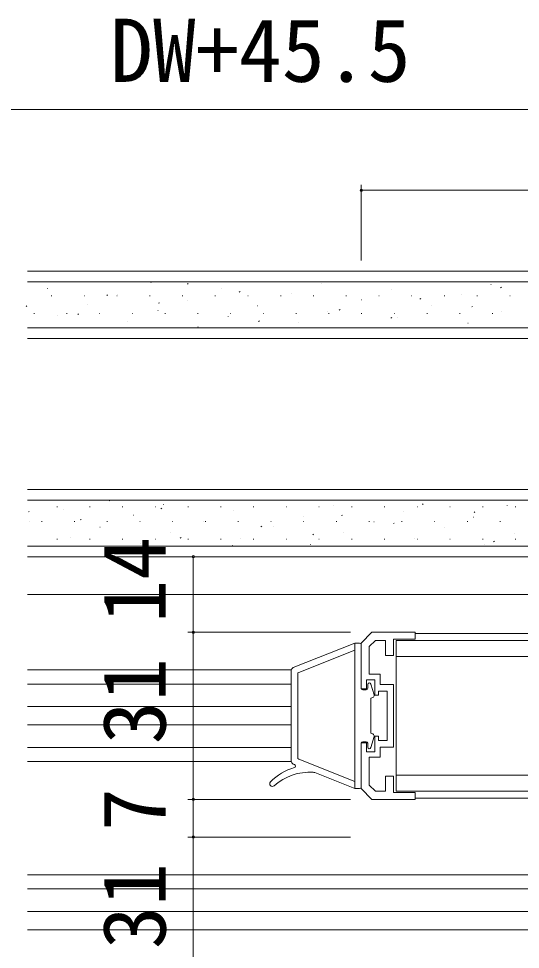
# Model space of a CAD drawing. Units: millimetres, scale not verified. Extents: x -2376 to -396, y -1680 to 1510.
# Drawn here: x -2130.2 to -2037, y 58.1 to 230.7 of the extents above; entities that cross this region are included whole.
import ezdxf
from ezdxf.enums import TextEntityAlignment as Align

# ---------------------------------------------------------------- set-up
doc = ezdxf.new("R2010")
doc.units = ezdxf.units.MM
doc.header["$LTSCALE"] = 8
for name, color, linetype, lineweight in [('0-3_YKK_11', 7, 'Continuous', 9), ('0-4_YKK_12', 2, 'Continuous', 9), ('0-6_YSS_K', 3, 'Continuous', 9), ('0-7_YKK_13', 4, 'Continuous', 9), ('0-8_YKK_D', 6, 'Continuous', 9)]:
    doc.layers.add(name, color=color, linetype=linetype, lineweight=lineweight)
doc.styles.add('ＭＳ ゴシック', font='')
doc.styles.get('ＭＳ ゴシック').set_extended_font_data('MS Gothic')

msp = doc.modelspace()

# ---------------------------------------------------------------- linework, layer by layer
at = {"layer": '0-3_YKK_11'}
for p, q in [((-2064.591, 116.891), (-2066.591, 114.891)), ((-2056.591, 116.891), (-2064.591, 116.891)), ((-2056.591, 115.591), (-2056.591, 116.891)), ((-2066.591, 114.891), (-2066.591, 106.391)), ((-2065.091, 114.269), (-2063.97, 115.391)), ((-2065.091, 109.091), (-2065.091, 114.269)), ((-2063.97, 115.391), (-2062.091, 115.391)), ((-2062.091, 115.391), (-2062.091, 112.59)), ((-2060.591, 115.591), (-2056.591, 115.591)), ((-2060.591, 112.59), (-2060.591, 115.591)), ((-2062.091, 112.59), (-2060.591, 112.59)), ((-2063.091, 109.091), (-2065.091, 109.091)), ((-2063.091, 107.19), (-2063.091, 109.091)), ((-2065.591, 108.091), (-2064.091, 108.091)), ((-2065.591, 106.391), (-2065.591, 108.091)), ((-2064.091, 108.091), (-2064.091, 105.19)), ((-2060.591, 107.19), (-2063.091, 107.19)), ((-2060.591, 95.59), (-2060.591, 107.19)), ((-2066.591, 106.391), (-2065.591, 106.391)), ((-2063.391, 105.991), (-2061.791, 105.991)), ((-2063.391, 105.19), (-2063.391, 105.991)), ((-2061.791, 105.991), (-2061.791, 96.791)), ((-2064.091, 105.19), (-2063.391, 105.19)), ((-2064.091, 97.59), (-2064.091, 94.691)), ((-2063.391, 97.59), (-2064.091, 97.59)), ((-2063.391, 96.791), (-2063.391, 97.59)), ((-2061.791, 96.791), (-2063.391, 96.791)), ((-2066.591, 96.391), (-2066.591, 87.891)), ((-2065.591, 96.391), (-2066.591, 96.391)), ((-2065.591, 94.691), (-2065.591, 96.391)), ((-2063.091, 95.59), (-2060.591, 95.59)), ((-2063.091, 93.691), (-2063.091, 95.59)), ((-2064.091, 94.691), (-2065.591, 94.691)), ((-2065.091, 93.691), (-2063.091, 93.691)), ((-2065.091, 88.512), (-2065.091, 93.691)), ((-2062.091, 90.191), (-2062.091, 87.391)), ((-2060.591, 90.191), (-2062.091, 90.191)), ((-2060.591, 87.191), (-2060.591, 90.191)), ((-2063.97, 87.391), (-2065.091, 88.512)), ((-2066.591, 87.891), (-2064.591, 85.891)), ((-2062.091, 87.391), (-2063.97, 87.391)), ((-2056.591, 87.191), (-2060.591, 87.191)), ((-2056.591, 85.891), (-2056.591, 87.191)), ((-2064.591, 85.891), (-2056.591, 85.891))]:
    msp.add_line(p, q, dxfattribs=at)
at = {"layer": '0-4_YKK_12'}
for p, q in [((-1906.263, 123.891), (-2128.591, 123.891)), ((-2034.948, 116.691), (-2056.608, 116.691)), ((-2128.591, 109.891), (-2079.581, 109.891)), ((-2128.591, 107.291), (-2079.591, 107.291)), ((-2128.591, 103.091), (-2079.591, 103.091)), ((-2128.591, 99.69), (-2079.591, 99.69)), ((-2128.591, 95.491), (-2079.591, 95.491)), ((-2128.591, 92.891), (-2079.581, 92.891)), ((-2034.948, 86.091), (-2056.608, 86.091)), ((-1906.263, 71.891), (-2128.591, 71.891)), ((-1906.263, 69.291), (-2128.591, 69.291)), ((-1906.263, 65.091), (-2128.591, 65.091)), ((-1906.263, 61.691), (-2128.591, 61.691))]:
    msp.add_line(p, q, dxfattribs=at)
at = {"layer": '0-6_YSS_K'}
for p, q in [((-2128.591, 183.891), (-1938.591, 183.891)), ((-2128.591, 181.891), (-1951.091, 181.891)), ((-2105.635, 181.799), (-2105.616, 181.806)), ((-2098.867, 181.477), (-2098.7, 181.587)), ((-2074.017, 181.632), (-2073.999, 181.638)), ((-2042.494, 181.431), (-2042.475, 181.437)), ((-2124.894, 180.661), (-2124.875, 180.668)), ((-2111.875, 179.589), (-2111.856, 179.596)), ((-2092.616, 180.727), (-2092.597, 180.734)), ((-2089.262, 179.999), (-2089.095, 180.109)), ((-2079.598, 179.655), (-2079.579, 179.662)), ((-2060.999, 180.56), (-2060.98, 180.566)), ((-2040.7, 180.799), (-2040.533, 180.909)), ((-2124.144, 179.283), (-2124.044, 179.283)), ((-2118.064, 179.283), (-2117.964, 179.283)), ((-2113.851, 179.395), (-2113.684, 179.505)), ((-2111.984, 179.283), (-2111.884, 179.283)), ((-2105.904, 179.283), (-2105.804, 179.283)), ((-2104.245, 177.917), (-2104.079, 178.027)), ((-2099.824, 179.283), (-2099.724, 179.283)), ((-2098.857, 178.518), (-2098.838, 178.524)), ((-2093.744, 179.283), (-2093.644, 179.283)), ((-2087.664, 179.283), (-2087.564, 179.283)), ((-2081.584, 179.283), (-2081.484, 179.283)), ((-2075.504, 179.283), (-2075.404, 179.283)), ((-2069.424, 179.283), (-2069.324, 179.283)), ((-2066.579, 178.584), (-2066.56, 178.59)), ((-2063.344, 179.283), (-2063.244, 179.283)), ((-2057.264, 179.283), (-2057.164, 179.283)), ((-2055.684, 178.717), (-2055.517, 178.827)), ((-2051.184, 179.283), (-2051.084, 179.283)), ((-2047.98, 179.488), (-2047.962, 179.495)), ((-2045.104, 179.283), (-2045.004, 179.283)), ((-2039.024, 179.283), (-2038.924, 179.283)), ((-2128.835, 177.313), (-2128.668, 177.423)), ((-2117.361, 177.647), (-2117.342, 177.653)), ((-2104.343, 176.575), (-2104.324, 176.581)), ((-2085.838, 177.446), (-2085.819, 177.452)), ((-2072.82, 176.374), (-2072.801, 176.38)), ((-2070.668, 176.635), (-2070.501, 176.745)), ((-2053.561, 177.512), (-2053.542, 177.519)), ((-2046.079, 177.239), (-2045.912, 177.349)), ((-2040.542, 176.44), (-2040.523, 176.447)), ((-2127.374, 176.053), (-2127.274, 176.053)), ((-2122.942, 175.67), (-2122.923, 175.677)), ((-2121.294, 176.053), (-2121.194, 176.053)), ((-2119.229, 175.835), (-2119.063, 175.945)), ((-2115.214, 176.053), (-2115.114, 176.053)), ((-2109.923, 174.599), (-2109.904, 174.605)), ((-2109.134, 176.053), (-2109.034, 176.053)), ((-2103.054, 176.053), (-2102.954, 176.053)), ((-2096.974, 176.053), (-2096.874, 176.053)), ((-2091.324, 175.503), (-2091.305, 175.51)), ((-2090.894, 176.053), (-2090.794, 176.053)), ((-2085.652, 174.553), (-2085.485, 174.663)), ((-2084.814, 176.053), (-2084.714, 176.053)), ((-2078.734, 176.053), (-2078.634, 176.053)), ((-2078.306, 174.431), (-2078.287, 174.438)), ((-2072.654, 176.053), (-2072.554, 176.053)), ((-2066.574, 176.053), (-2066.474, 176.053)), ((-2061.063, 175.156), (-2060.896, 175.267)), ((-2060.494, 176.053), (-2060.394, 176.053)), ((-2059.801, 175.302), (-2059.782, 175.309)), ((-2054.414, 176.053), (-2054.314, 176.053)), ((-2048.334, 176.053), (-2048.234, 176.053)), ((-2042.254, 176.053), (-2042.154, 176.053)), ((-1951.091, 173.391), (-2128.591, 173.391)), ((-2096.905, 173.527), (-2096.886, 173.534)), ((-2046.783, 174.23), (-2046.764, 174.237)), ((-1981.091, 171.391), (-2128.591, 171.391)), ((-1981.091, 143.391), (-2128.591, 143.391)), ((-2128.591, 141.391), (-1951.091, 141.391)), ((-2123.114, 140.173), (-2123.014, 140.173)), ((-2117.034, 140.173), (-2116.934, 140.173)), ((-2113.41, 141.287), (-2113.254, 141.391)), ((-2110.954, 140.173), (-2110.854, 140.173)), ((-2104.874, 140.173), (-2104.774, 140.173)), ((-2103.805, 139.809), (-2103.638, 139.92)), ((-2103.285, 140.572), (-2103.266, 140.579)), ((-2098.794, 140.173), (-2098.694, 140.173)), ((-2092.714, 140.173), (-2092.614, 140.173)), ((-2086.634, 140.173), (-2086.534, 140.173)), ((-2080.554, 140.173), (-2080.454, 140.173)), ((-2074.474, 140.173), (-2074.374, 140.173)), ((-2071.762, 140.371), (-2071.743, 140.378)), ((-2068.394, 140.173), (-2068.294, 140.173)), ((-2062.314, 140.173), (-2062.214, 140.173)), ((-2056.234, 140.173), (-2056.134, 140.173)), ((-2055.243, 140.609), (-2055.077, 140.719)), ((-2050.154, 140.173), (-2050.054, 140.173)), ((-2044.074, 140.173), (-2043.974, 140.173)), ((-2039.484, 140.438), (-2039.465, 140.444)), ((-2037.994, 140.173), (-2037.894, 140.173)), ((-2128.394, 139.205), (-2128.227, 139.316)), ((-2121.884, 139.668), (-2121.865, 139.675)), ((-2108.865, 138.596), (-2108.846, 138.603)), ((-2090.266, 139.5), (-2090.247, 139.507)), ((-2077.248, 138.429), (-2077.229, 138.435)), ((-2070.227, 138.527), (-2070.061, 138.637)), ((-2058.743, 139.3), (-2058.724, 139.306)), ((-2045.725, 138.228), (-2045.706, 138.234)), ((-2045.638, 139.131), (-2045.471, 139.241)), ((-2128.124, 137.458), (-2128.105, 137.465)), ((-2125.964, 137.423), (-2125.864, 137.423)), ((-2119.884, 137.423), (-2119.784, 137.423)), ((-2118.789, 137.727), (-2118.622, 137.838)), ((-2113.804, 137.423), (-2113.704, 137.423)), ((-2107.724, 137.423), (-2107.624, 137.423)), ((-2101.644, 137.423), (-2101.544, 137.423)), ((-2095.847, 137.524), (-2095.828, 137.531)), ((-2095.564, 137.423), (-2095.464, 137.423)), ((-2089.484, 137.423), (-2089.384, 137.423)), ((-2085.211, 136.445), (-2085.044, 136.555)), ((-2083.404, 137.423), (-2083.304, 137.423)), ((-2082.828, 136.452), (-2082.809, 136.459)), ((-2077.324, 137.423), (-2077.224, 137.423)), ((-2071.244, 137.423), (-2071.144, 137.423)), ((-2065.164, 137.423), (-2065.064, 137.423)), ((-2064.229, 137.357), (-2064.21, 137.363)), ((-2060.622, 137.049), (-2060.455, 137.159)), ((-2059.084, 137.423), (-2058.984, 137.423)), ((-2053.004, 137.423), (-2052.904, 137.423)), ((-2046.924, 137.423), (-2046.824, 137.423)), ((-2040.844, 137.423), (-2040.744, 137.423)), ((-2115.106, 136.386), (-2115.087, 136.393)), ((-2102.087, 135.314), (-2102.068, 135.321)), ((-2075.606, 134.967), (-2075.439, 135.077)), ((-2069.81, 135.381), (-2069.791, 135.387)), ((-2051.211, 136.285), (-2051.192, 136.292)), ((-2038.192, 135.213), (-2038.173, 135.22)), ((-2123.114, 134.193), (-2123.014, 134.193)), ((-2120.592, 134.444), (-2120.573, 134.45)), ((-2117.034, 134.193), (-2116.934, 134.193)), ((-2110.954, 134.193), (-2110.854, 134.193)), ((-2107.573, 133.372), (-2107.554, 133.378)), ((-2104.874, 134.193), (-2104.774, 134.193)), ((-2100.195, 134.363), (-2100.028, 134.473)), ((-2098.794, 134.193), (-2098.694, 134.193)), ((-2092.714, 134.193), (-2092.614, 134.193)), ((-2090.581, 132.891), (-2090.423, 132.995)), ((-2089.068, 134.243), (-2089.05, 134.249)), ((-2086.634, 134.193), (-2086.534, 134.193)), ((-2080.554, 134.193), (-2080.454, 134.193)), ((-2076.05, 133.171), (-2076.031, 133.178)), ((-2074.474, 134.193), (-2074.374, 134.193)), ((-2068.394, 134.193), (-2068.294, 134.193)), ((-2062.314, 134.193), (-2062.214, 134.193)), ((-2056.791, 134.309), (-2056.772, 134.316)), ((-2056.234, 134.193), (-2056.134, 134.193)), ((-2050.154, 134.193), (-2050.054, 134.193)), ((-2044.074, 134.193), (-2043.974, 134.193)), ((-2043.773, 133.237), (-2043.754, 133.244)), ((-2042.028, 133.685), (-2041.862, 133.795)), ((-2037.994, 134.193), (-2037.894, 134.193)), ((-2128.591, 132.891), (-1951.091, 132.891)), ((-2128.591, 130.891), (-1938.591, 130.891))]:
    msp.add_line(p, q, dxfattribs=at)
at = {"layer": '0-7_YKK_13'}
for p, q in [((-2079.213, 110.341), (-2067.791, 114.891)), ((-2066.591, 114.591), (-2066.591, 106.491)), ((-2060.091, 115.391), (-2060.091, 87.391)), ((-2032.791, 115.391), (-2060.091, 115.391)), ((-2078.202, 109.452), (-2067.791, 113.599)), ((-2060.091, 112.391), (-2032.686, 112.391)), ((-2079.591, 92.997), (-2079.591, 109.784)), ((-2078.391, 93.608), (-2078.391, 109.173)), ((-2065.391, 106.491), (-2065.391, 107.19)), ((-2064.803, 107.275), (-2064.207, 105.252)), ((-2066.291, 106.191), (-2065.691, 106.191)), ((-2064.791, 104.641), (-2064.454, 104.763)), ((-2064.791, 98.14), (-2064.791, 104.641)), ((-2064.803, 95.506), (-2064.207, 97.529)), ((-2064.791, 98.14), (-2064.454, 98.018)), ((-2066.591, 88.19), (-2066.591, 96.29)), ((-2066.291, 96.591), (-2065.691, 96.591)), ((-2065.391, 96.29), (-2065.391, 95.59)), ((-2078.202, 93.329), (-2067.791, 89.182)), ((-2079.213, 92.44), (-2078.98, 92.347)), ((-2075.22, 90.849), (-2067.791, 87.891)), ((-2032.686, 90.39), (-2060.091, 90.39)), ((-2067.791, 87.891), (-2066.891, 87.891)), ((-2032.791, 87.391), (-2060.091, 87.391))]:
    msp.add_line(p, q, dxfattribs=at)
msp.add_lwpolyline([(-2067.791, 87.891), (-2067.791, 114.891), (-2066.891, 114.891)], dxfattribs=at)
for centre, radius, start, end in [((-2066.891, 114.591), 0.3, 0, 90), ((-2078.991, 109.784), 0.6, 111.71764, 180), ((-2078.091, 109.173), 0.3, 111.71764, 180), ((-2065.091, 107.19), 0.3, 16.4115, 180), ((-2066.291, 106.491), 0.3, 180, 270), ((-2065.691, 106.491), 0.3, 270, 0), ((-2064.591, 105.139), 0.4, 290, 16.4115), ((-2064.591, 97.642), 0.4, 343.58849, 70), ((-2066.291, 96.29), 0.3, 90, 180), ((-2065.691, 96.29), 0.3, 0, 90), ((-2065.091, 95.59), 0.3, 180, 343.58849), ((-2078.091, 93.608), 0.3, 180, 248.28235), ((-2078.091, 93.608), 0.3, 180, 248.28235), ((-2076.291, 82.156), 10, 105.77261, 135.70578), ((-2078.991, 92.997), 0.6, 180, 248.28235), ((-2079.091, 92.068), 0.3, 285.77261, 68.28235), ((-2076.123, 80.936), 10, 86.60471, 131.57935), ((-2075.59, 89.92), 1, 68.28235, 86.60471), ((-2083.091, 88.791), 0.5, 135.70578, 311.57935), ((-2066.891, 88.19), 0.3, 270, 0)]:
    msp.add_arc(centre, radius, start, end, dxfattribs=at)
at = {"layer": '0-8_YKK_D'}
for p, q in [((-1938.591, 213.891), (-2248.091, 213.891)), ((-2066.591, 185.891), (-2066.591, 199.891)), ((-1938.591, 198.891), (-2066.591, 198.891)), ((-2097.791, 116.891), (-2097.791, 130.891)), ((-2068.591, 116.891), (-2098.791, 116.891)), ((-2097.791, 85.891), (-2097.791, 116.891)), ((-2068.591, 85.891), (-2098.791, 85.891)), ((-2097.791, 78.891), (-2097.791, 85.891)), ((-2068.591, 78.891), (-2098.791, 78.891)), ((-2097.791, 47.89), (-2097.791, 78.891))]:
    msp.add_line(p, q, dxfattribs=at)
for centre, start, end in [((-2066.591, 198.891), 0, 180), ((-2066.591, 198.891), 180, 0), ((-2097.791, 130.891), 90, 270), ((-2097.791, 130.891), 270, 90), ((-2097.791, 116.891), 90, 270), ((-2097.791, 116.891), 90, 270), ((-2097.791, 116.891), 270, 90), ((-2097.791, 116.891), 270, 90), ((-2097.791, 85.891), 90, 270), ((-2097.791, 85.891), 90, 270), ((-2097.791, 85.891), 270, 90), ((-2097.791, 85.891), 270, 90), ((-2097.791, 78.891), 90, 270), ((-2097.791, 78.891), 90, 270), ((-2097.791, 78.891), 270, 90), ((-2097.791, 78.891), 270, 90)]:
    msp.add_arc(centre, 0.212, start, end, dxfattribs=at)

# ---------------------------------------------------------------- texts
at = {"layer": '0-8_YKK_D', "color": 4, "style": 'ＭＳ ゴシック'}
msp.add_text('DW+45.5', height=11.73, dxfattribs=at).set_placement((-2113.261, 215.491), align=Align.BOTTOM_LEFT)
for s, p in [('14', (-2099.391, 118.611)), ('31', (-2099.391, 96.111)), ('7', (-2099.391, 79.991)), ('31', (-2099.391, 58.111))]:
    msp.add_text(s, height=11.73, rotation=90, dxfattribs=at).set_placement(p, align=Align.BOTTOM_LEFT)

doc.saveas('drawing.dxf')
